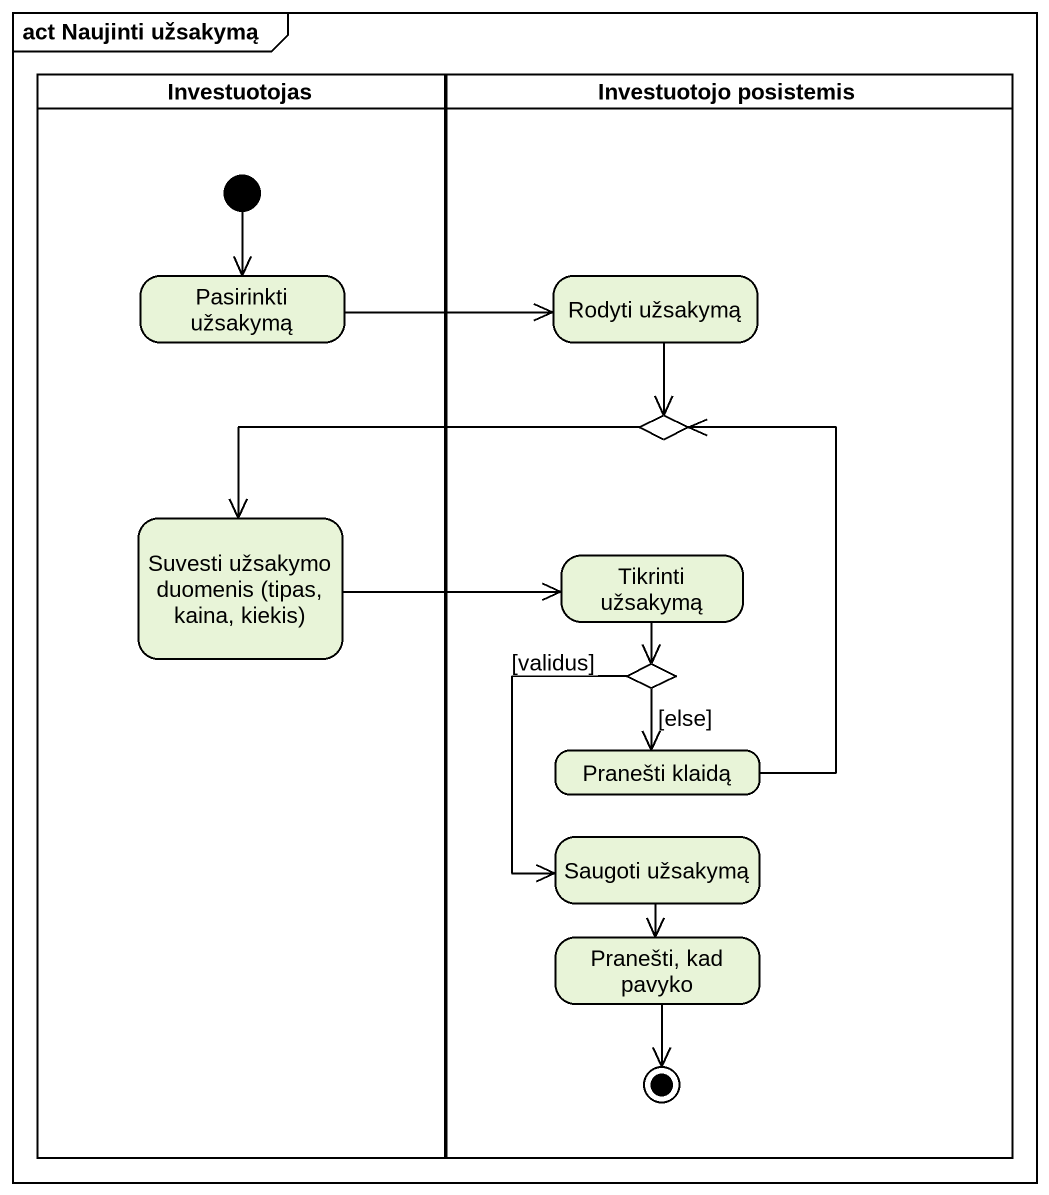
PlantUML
@startuml
mainframe act Naujinti užsakymą
hide empty description
state Investuotojas <<partition>> {
  state "Pasirinkti užsakymą" as Pasirinkti_užsakymą
  state "Suvesti užsakymo duomenis (tipas, kaina, kiekis)" as Suvesti_užsakymo_duomenis
  [*] --> Pasirinkti_užsakymą
}
state "Investuotojo posistemis" as Investuotojo_posistemis <<partition>> {
  state "Rodyti užsakymą" as Rodyti_užsakymą
  state choice1 <<choice>>
  state "Tikrinti užsakymą" as Tikrinti_užsakymą
  state choice2 <<choice>>
  state "Pranešti klaidą" as Pranešti_klaidą
  state "Saugoti užsakymą" as Saugoti_užsakymą
  state "Pranešti, kad pavyko" as Pranešti_kad_pavyko
  Pranešti_kad_pavyko --> [*]
}
Pasirinkti_užsakymą -right-> Rodyti_užsakymą
Rodyti_užsakymą --> choice1
choice1 -left-> Suvesti_užsakymo_duomenis
Suvesti_užsakymo_duomenis -right-> Tikrinti_užsakymą
Tikrinti_užsakymą --> choice2
choice2 --> Pranešti_klaidą : [else]
choice2 --> Saugoti_užsakymą : [validus]
Pranešti_klaidą -up-> choice1
Saugoti_užsakymą --> Pranešti_kad_pavyko
@enduml
